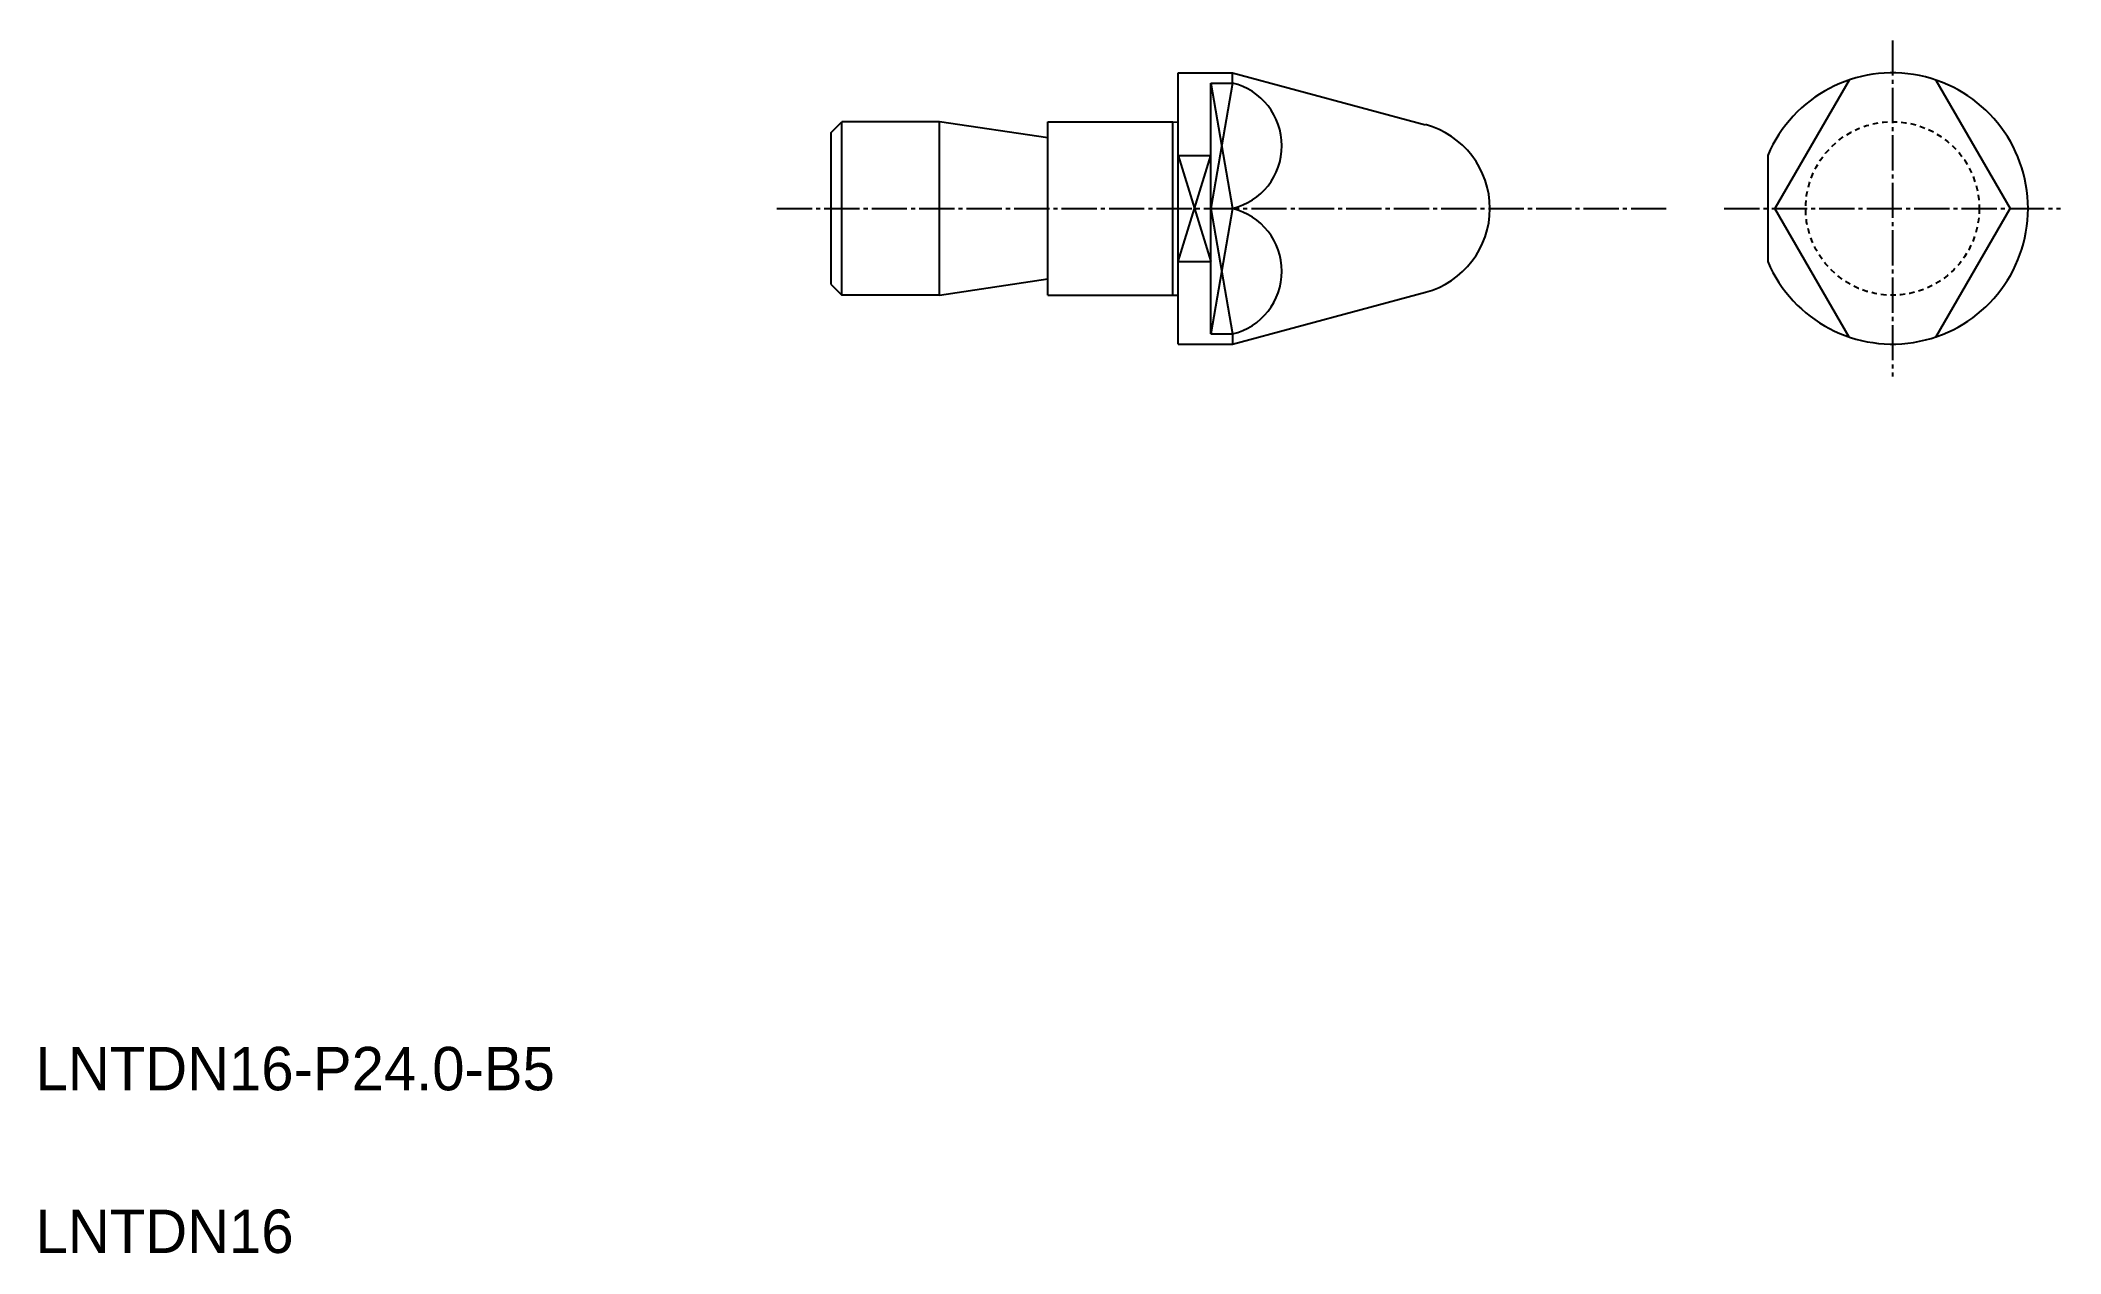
# Model space of a CAD drawing. Extents: x 10 to 197, y 10 to 122.
import ezdxf

# ---------------------------------------------------------------- set-up
doc = ezdxf.new("R2010")
doc.units = 0
doc.header["$LTSCALE"] = 0.25
doc.linetypes.add('CENTER', pattern=[17.5, 13, -1.5, 1.5, -1.5])
doc.linetypes.add('DASHED', pattern=[3.5, 2, -1.5])
doc.layers.get('0').update_dxf_attribs({"linetype": 'CONTINUOUS'})
doc.layers.add('CENTER', color=1, linetype='CENTER')
doc.styles.get("Standard").update_dxf_attribs({"font": 'txt', "height": 3.2})

msp = doc.modelspace()

# ---------------------------------------------------------------- linework, layer by layer
at = {"linetype": 'CONTINUOUS'}
for p, q in [((115.33, 93.8), (115.33, 118.8)), ((115.33, 118.8), (120.33, 118.8)), ((118.33, 94.73), (118.33, 117.86)), ((118.33, 117.86), (120.33, 117.86)), ((120.33, 118.8), (138.14, 114.02)), ((120.33, 117.86), (120.33, 118.8)), ((177.18, 118.14), (170.34, 106.3)), ((185.18, 118.14), (192.02, 106.3)), ((83.33, 113.3), (84.33, 114.3)), ((84.33, 98.3), (84.33, 114.3)), ((93.33, 114.3), (84.33, 114.3)), ((103.33, 112.8), (93.33, 114.3)), ((93.33, 98.3), (93.33, 114.3)), ((103.33, 98.3), (103.33, 114.3)), ((103.33, 114.3), (114.83, 114.3)), ((114.83, 98.3), (114.83, 114.3)), ((83.33, 99.3), (83.33, 113.3)), ((115.33, 111.19), (118.33, 111.19)), ((169.68, 111.19), (169.68, 101.4)), ((118.33, 106.3), (120.33, 106.3)), ((118.33, 106.3), (120.33, 106.3)), ((177.18, 94.45), (170.34, 106.3)), ((185.18, 94.45), (192.02, 106.3)), ((115.33, 101.4), (118.33, 101.4)), ((83.33, 99.3), (84.33, 98.3)), ((93.33, 98.3), (103.33, 99.8)), ((93.33, 98.3), (84.33, 98.3)), ((103.33, 98.3), (114.83, 98.3)), ((120.33, 93.8), (138.14, 98.57)), ((115.33, 93.8), (120.33, 93.8)), ((118.33, 94.73), (120.33, 94.73))]:
    msp.add_line(p, q, dxfattribs=at)
at = {"color": 3}
for p, q in [((118.33, 117.86), (120.33, 106.3)), ((120.33, 117.86), (118.33, 106.3)), ((115.33, 111.19), (118.33, 101.4)), ((115.33, 101.4), (118.33, 111.19)), ((118.33, 106.3), (120.33, 94.73)), ((120.33, 106.3), (118.33, 94.73))]:
    msp.add_line(p, q, dxfattribs=at)
for p, q in [((114.83, 114.3), (115.33, 114.27)), ((115.33, 106.3), (115.33, 106.3)), ((115.33, 100.05), (115.33, 100.05)), ((114.83, 98.3), (115.33, 98.32)), ((120.33, 94.73), (120.33, 93.8))]:
    msp.add_line(p, q)
at = {"color": 3, "linetype": 'DASHED'}
msp.add_circle((181.18, 106.3), 8, dxfattribs=at)
at = {"linetype": 'CONTINUOUS'}
for centre, radius, start, end in [((118.95, 112.08), 5.94, 283.4312, 76.5688), ((181.18, 106.3), 12.5, 0, 156.9261), ((136.07, 106.3), 8, 285, 75), ((118.95, 100.51), 5.94, 283.4312, 76.5688), ((181.18, 106.3), 12.5, 203.0739, 0)]:
    msp.add_arc(centre, radius, start, end, dxfattribs=at)
at = {"layer": 'CENTER', "color": 1, "linetype": 'CENTER'}
for p, q in [((181.18, 121.8), (181.18, 90.8)), ((78.33, 106.3), (160.53, 106.3)), ((165.68, 106.3), (196.68, 106.3))]:
    msp.add_line(p, q, dxfattribs=at)

# ---------------------------------------------------------------- texts
for s, p in [('LNTDN16-P24.0-B5', (10, 25)), ('LNTDN16', (10, 10))]:
    msp.add_text(s, height=4).set_placement(p)

doc.saveas('drawing.dxf')
